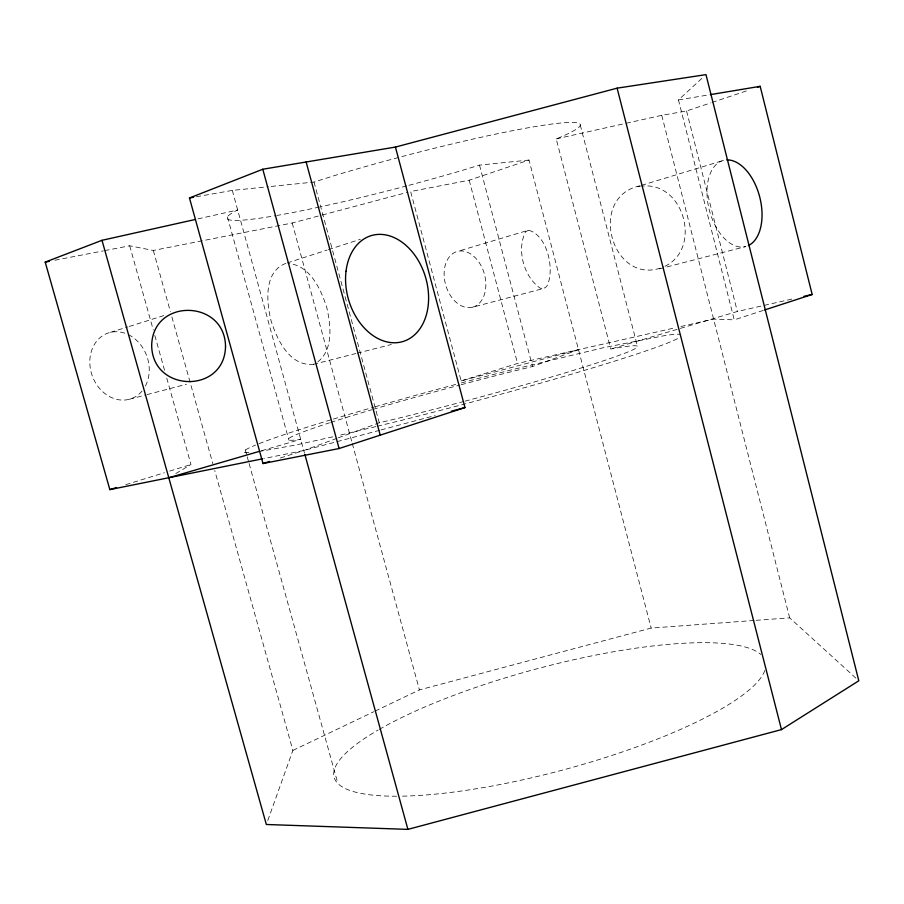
<?xml version="1.0" encoding="UTF-8"?>
<svg xmlns="http://www.w3.org/2000/svg" width="904" height="904" viewBox="0 0 904 904"><rect width="100%" height="100%" fill="white"/><g stroke="black" fill="none" stroke-linecap="round" stroke-linejoin="round"><path stroke-width="0.68" stroke-dasharray="4.52 3.39" d="M267.765 820.527L292.873 750.433L214.756 470.555M763.304 310.4L734.251 319.858L678.463 99.937L703.945 76.501M472.622 307.19A28.905 20.103 74.4 0 0 477.99 260.86A28.905 20.103 74.4 0 0 444.35 269.878A28.905 20.103 74.4 0 0 472.622 307.19L543.767 288.41L546.637 286.579C555.384 270.737 547.53 235.051 528.524 230.215L457.797 251.323M175.794 473.572L190.97 464.509L166.607 377.567M285.856 263.38C263.64 271.731 266.465 301.812 271.008 320.592C277.019 339.644 289.698 366.561 313.439 364.323L316.739 362.47M317.835 361.849C333.621 349.317 330.796 325.282 326.819 307.699C320.965 289.427 310.151 265.313 288.444 263.527M528.524 230.215L525.552 231.831C516.376 249.854 523.811 276.839 540.343 288.274L543.767 288.41M292.873 750.433L373.872 711.697M375.137 711.086L419.433 689.91L651.174 628.065L754.693 620.426M640.145 185.772C586.188 196.902 612.358 288.455 663.773 266.816M665.05 266.251C702.6 247.798 683.582 180.958 641.682 186.19M465.051 401.15A180.823 8.441 -14.9 0 0 615.68 356.594A180.823 8.441 -14.9 0 0 612.11 348.774L610.776 349.046L556.231 138.888L557.508 138.402A182.653 14.769 -14.9 0 0 535.643 126.503A182.653 14.769 -14.9 0 0 335.531 175.274L314.027 182.054L269.697 186.586M336.921 438.338L303.778 450.508L277.46 458.916M338.243 437.852L379.273 422.789L400.958 417.625A180.823 8.441 -14.9 0 0 463.684 401.512M461.176 384.72A180.823 8.441 -14.9 0 1 513.822 371.092L532.546 366.527L578.492 349.667L461.142 380.9L410.631 191.524L469.187 180.212L528.998 160.053L651.174 628.065M626.122 123.283L661.751 115.328L686.554 110.989L710.646 102.92M711.99 102.468L748.128 90.366M287.189 262.951L327.056 250.058M328.389 249.628L360.289 239.323M791.768 299.111L737.359 311.484L610.776 349.046M110.469 332.356L127.972 326.852M129.328 326.434L165.681 314.999M125.803 484.68L164.37 472.736M169.692 471.097L190.97 464.509M461.142 380.9L517.563 363.442L675.401 327.745M528.998 160.053L479.504 165.116L460.893 170.799A182.653 14.769 -14.9 0 1 408.032 185.546M641.478 185.365L724.07 160.245A44.499 26.035 75.6 0 0 709.222 209.683A44.499 26.035 75.6 0 0 745.845 246.532L658.632 269.064M261.459 450.768L300.716 439.333L299.608 439.525A180.823 8.441 -14.9 0 1 329.452 422.835M104.762 250.611L129.69 245.786L153.318 250.464L292.195 223.005L320.784 215.401M322.14 215.039L407.907 192.247M379.635 430.304L303.778 450.508L263.832 458.565M380.979 429.942L435.163 415.512M129.351 399.263L145.668 394.969M147.036 394.619L186.484 384.234M313.439 364.323L355.814 353.532M357.17 353.193L391.342 344.492M375.883 426.575L338.209 435.626M377.239 426.247L400.37 420.631A226.689 10.611 -14.9 0 0 680.023 337.192M680.859 326.502L713.618 319.101L734.251 319.858M197.942 218.881L237.695 210.01L236.645 210.462A182.653 14.769 -14.9 0 0 275.517 215.694M556.231 138.888L624.743 123.588M332.841 436.813L295.201 445.141L258.747 451.548M54.895 260.239L103.372 250.871M196.383 196.756L232.305 190.416L268.318 186.732M678.463 99.937L708.928 94.863M248.905 452.463L246.091 452.723A226.689 10.611 -14.9 0 1 255.561 445.073M637.478 186.574L640.281 186.326M756.094 620.325L789.667 617.839L858.8 680.791M153.318 250.464L170.381 311.597M171.907 317.033L212.858 463.763M129.69 245.786L153.296 330.017M154.81 335.452L164.709 370.776M245.346 450.034L246.86 455.458M247.221 456.791L248.736 462.249M249.108 463.571L337.893 783.553M227.435 216.915L288.885 440.101M232.305 190.416L304.524 453.22M292.195 223.005L351.916 442.158M352.289 443.525L419.433 689.91M314.027 182.054L379.273 422.789M479.504 165.116L532.546 366.527M469.187 180.212L517.563 363.442M580.266 124.933L637.444 346.266M661.751 115.328L789.667 617.839M686.554 110.989L737.359 311.484M764.863 670.452A223.322 52.229 -15 0 1 625.534 750.851A223.322 52.229 -15 0 1 401.692 796.175M396.641 796.221A223.322 52.229 -15 0 1 378.109 730.059M379.296 729.381A223.322 52.229 -15 0 1 597.386 654.756A223.322 52.229 -15 0 1 760.829 654.439M259.007 443.683A226.689 10.611 -14.9 0 1 332.039 419.479M333.35 419.083A226.689 10.611 -14.9 0 1 373.815 407.15M375.115 406.777A226.689 10.611 -14.9 0 1 456.011 384.347M461.435 382.9A226.689 10.611 -14.9 0 1 511.619 369.826L602.866 347.825L665.593 335.429A226.689 10.611 -14.9 0 1 679.977 334.31M406.676 185.908A182.653 14.769 -14.9 0 1 320.976 206.7M319.587 207.005A182.653 14.769 -14.9 0 1 276.816 215.468M330.661 422.439A180.823 8.441 -14.9 0 1 371.657 409.794M373.002 409.399A180.823 8.441 -14.9 0 1 459.831 385.07M142.007 391.093A34.793 29.018 70.4 0 1 104.073 392.901A34.793 29.018 70.4 0 1 91.914 349.678A34.793 29.018 70.4 0 1 125.814 333.542M128.3 334.616A34.793 29.018 70.4 0 1 144.335 387.895"/><path stroke-width="1.36" d="M195.196 219.502L101.994 240.306L266.341 824.493L407.896 829.375L781.485 729.596L858.8 680.791L705.979 74.625L617.116 88.163L395.432 147.07L262.793 169.24L189.467 197.976L262.985 463.537L339.09 448.531L464.961 407.58L395.432 147.07M262.454 458.848L109.847 489.618L45.2 262.115L101.994 240.306M757.495 87.225L760.174 86.332L812.165 294.478L764.626 309.97M262.985 463.537L269.561 461.435M109.847 489.618L116.503 487.55M168.788 477.753L258.747 451.548M451.424 411.184L464.961 407.58M804.006 296.331L812.165 294.478M45.2 262.115L49.358 261.312M189.467 197.976L193.614 197.242M710.318 94.637L760.174 86.332M304.897 454.576L407.896 829.375M262.793 169.24L339.09 448.531M306.128 161.94L380.222 435.186M617.116 88.163L781.485 729.596M726.793 159.906A44.499 26.035 75.6 0 1 759.801 197.309A44.499 26.035 75.6 0 1 748.388 245.572M225.525 346.187C224.949 394.054 152.471 392.822 151.68 345.69C152.347 297.879 224.667 299.179 225.525 346.187M346.017 271.279A55.268 40.092 73.5 0 0 402.28 341.712A55.268 40.092 73.5 0 0 412.947 252.736A55.268 40.092 73.5 0 0 346.017 271.279"/></g></svg>
